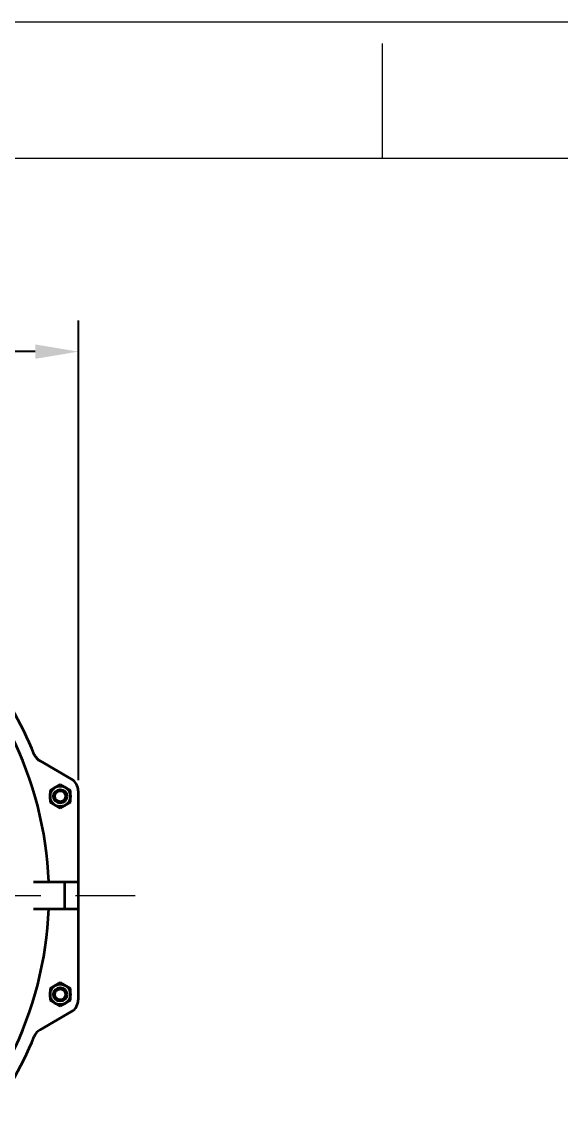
# Model space of a CAD drawing. Header units: inches. Extents: x -403 to 7, y 1 to 290.
# Drawn here: x -144.2 to -113, y 225.9 to 289.7 of the extents above; entities that cross this region are included whole.
import ezdxf
from ezdxf.enums import TextEntityAlignment as Align

# ---------------------------------------------------------------- set-up
doc = ezdxf.new("R2010")
doc.units = ezdxf.units.IN
doc.header["$MEASUREMENT"] = 0
doc.linetypes.add('点画线', pattern=[16, 10, -2, 2, -2])
doc.layers.add('Title Block', color=7, linetype='Continuous')
doc.layers.add('中心线层', color=1, linetype='点画线', lineweight=18)
doc.layers.add('粗实线层', color=7, linetype='Continuous', lineweight=35)
doc.styles.add('ACANSTS', font='romans.shx', dxfattribs={"height": 1})
doc.styles.add('Roman', font='romans')
doc.styles.get("Standard").update_dxf_attribs({"font": 'arial.ttf'})
doc.dimstyles.new('STANDARD 2 PLCS', dxfattribs={"dimtxt": 0.125, "dimasz": 0.18, "dimexe": 0.18, "dimexo": 0.0625, "dimgap": 0.09, "dimtad": 0, "dimtih": 1, "dimtoh": 1, "dimzin": 4, "dimdsep": 46, "dimtxsty": 'Standard', "dimcen": 0.09, "dimaunit": 1, "dimadec": 0, "dimazin": 1, "dimtfac": 1, "dimtofl": 0, "dimtmove": 1, "dimatfit": 3, "dimfxl": 1, "dimtolj": 1, "dimtzin": 4, "dimarcsym": 0})

# ---------------------------------------------------------------- blocks, each defined once
blk = doc.blocks.new('*D166')
at = {"color": 0, "lineweight": -2, "transparency": 16777216}
for p, q in [((-185.847, 245.891), (-185.847, 272.473)), ((-140.965, 245.877), (-140.965, 272.473)), ((-183.347, 270.673), (-167.53, 270.673)), ((-143.465, 270.673), (-159.324, 270.673))]:
    blk.add_line(p, q, dxfattribs=at)
at = {"color": 0, "transparency": 16777216}
for points in [[(-183.347, 271.089), (-183.347, 270.256), (-185.847, 270.673)], [(-143.465, 271.089), (-143.465, 270.256), (-140.965, 270.673)]]:
    blk.add_solid(points, dxfattribs=at)
at = {"layer": 'Defpoints', "color": 0, "transparency": 16777216}
for p in [(-140.965, 270.673), (-185.847, 245.266), (-140.965, 245.252)]:
    blk.add_point(p, dxfattribs=at)
at = {"color": 0, "transparency": 16777216, "insert": (-163.427, 270.673), "char_height": 1.875, "attachment_point": 5}
blk.add_mtext('\\A1;44.88', dxfattribs=at)
blk = doc.blocks.new('LONE STAR BLOWER TITLE BLOCK (SIZE A)')
at = {"layer": 'Title Block', "lineweight": 15}
for p, q in [((23.625, 18), (0, 18)), ((17.7188, 17.5), (17.7188, 17.9219)), ((23.125, 17.5), (0.5, 17.5)), ((23.125, 17.5), (0.5, 17.5))]:
    blk.add_line(p, q, dxfattribs=at)
at = {"layer": 'Title Block', "lineweight": 15, "style": 'ACANSTS'}
for tag, p, height in [('DRAWN_DATE', (15.5145, 2.2938), 0.135), ('DRAWN_BY', (14.3692, 2.2855), 0.135), ('DRAWING_SUBTITLE', (17.5134, 1.9768), 0.2025), ('CHECKED_BY', (14.3914, 1.9397), 0.135), ('CHECK_DATE', (15.4958, 1.9404), 0.135), ('ENGINEER', (14.3854, 1.6081), 0.135), ('DRAWING_SUBTITLE', (17.5109, 1.5494), 0.2025), ('ENG_DATE', (15.4868, 1.6029), 0.135), ('MANUFACTURING', (14.3811, 1.2706), 0.135), ('MFG_DATE', (15.4879, 1.2695), 0.135), ('CONTROL', (14.3811, 0.9331), 0.135), ('CONTROL_DATE', (15.4879, 0.932), 0.135), ('CAGE_CODE', (17.7275, 0.9163), 0.135), ('MODEL_FILE_NAME', (8.2952, 0.6111), 0.135), ('APPROVED_BY', (14.3698, 0.5685), 0.135), ('APPROVAL_DATE', (15.4796, 0.5615), 0.135)]:
    blk.add_attdef(tag, p, '', height=height, dxfattribs=at)
at = {"layer": 'Title Block', "lineweight": 15, "style": 'Roman', "flags": 8}
for tag, height, p in [('DWG_NUMBER', 0.2812, (18.9096, 1.1474)), ('SCALE', 0.135, (17.9035, 0.7041)), ('SHEETNUMBER', 0.135, (21.2556, 0.7041)), ('TOTA_SHEETS', 0.135, (21.8939, 0.7016))]:
    blk.add_attdef(tag, text='', height=height, dxfattribs=at).set_placement(p, align=Align.TOP_LEFT)
at = {"layer": 'Title Block', "lineweight": 15, "style": 'ACANSTS'}
blk.add_attdef('REVISION', text='', height=0.135, dxfattribs=at).set_placement((22.8495, 0.8933), align=Align.CENTER)

msp = doc.modelspace()

# ---------------------------------------------------------------- linework, layer by layer
for p, q in [((-144.175, 248.815), (-144.265, 248.992)), ((-144.087, 248.638), (-144.175, 248.815)), ((-144.001, 248.459), (-144.087, 248.638)), ((-143.917, 248.28), (-144.001, 248.459)), ((-143.834, 248.099), (-143.917, 248.28)), ((-143.753, 247.919), (-143.834, 248.099)), ((-143.673, 247.737), (-143.753, 247.919)), ((-143.596, 247.554), (-143.673, 247.737)), ((-143.519, 247.371), (-143.596, 247.554)), ((-143.185, 246.988), (-143.519, 247.371)), ((-143.519, 247.371), (-143.513, 247.355)), ((-143.185, 246.988), (-143.519, 247.371)), ((-143.513, 247.355), (-143.506, 247.34)), ((-143.506, 247.34), (-143.498, 247.324)), ((-143.498, 247.324), (-143.49, 247.309)), ((-143.49, 247.309), (-143.482, 247.293)), ((-143.482, 247.293), (-143.474, 247.278)), ((-143.474, 247.278), (-143.465, 247.264)), ((-143.465, 247.264), (-143.456, 247.249)), ((-143.456, 247.249), (-143.447, 247.234)), ((-143.447, 247.234), (-143.437, 247.22)), ((-143.437, 247.22), (-143.427, 247.206)), ((-143.427, 247.206), (-143.417, 247.192)), ((-143.417, 247.192), (-143.406, 247.179)), ((-143.406, 247.179), (-143.395, 247.165)), ((-143.395, 247.165), (-143.384, 247.152)), ((-143.384, 247.152), (-143.372, 247.139)), ((-143.372, 247.139), (-143.361, 247.127)), ((-143.361, 247.127), (-143.348, 247.114)), ((-143.348, 247.114), (-143.336, 247.102)), ((-143.336, 247.102), (-143.324, 247.09)), ((-143.324, 247.09), (-143.311, 247.079)), ((-143.311, 247.079), (-143.298, 247.068)), ((-143.298, 247.068), (-143.284, 247.057)), ((-143.284, 247.057), (-143.271, 247.046)), ((-143.271, 247.046), (-143.257, 247.036)), ((-143.257, 247.036), (-143.243, 247.026)), ((-143.243, 247.026), (-143.229, 247.016)), ((-143.229, 247.016), (-143.214, 247.006)), ((-143.214, 247.006), (-143.2, 246.997)), ((-143.2, 246.997), (-143.185, 246.988)), ((-141.359, 245.934), (-143.185, 246.988)), ((-141.336, 245.92), (-141.359, 245.934)), ((-141.359, 245.934), (-141.359, 245.934)), ((-141.312, 245.905), (-141.336, 245.92)), ((-141.29, 245.89), (-141.312, 245.905)), ((-141.268, 245.873), (-141.29, 245.89)), ((-141.247, 245.856), (-141.268, 245.873)), ((-141.226, 245.838), (-141.247, 245.856)), ((-141.206, 245.819), (-141.226, 245.838)), ((-141.186, 245.799), (-141.206, 245.819)), ((-141.168, 245.779), (-141.186, 245.799)), ((-141.15, 245.759), (-141.168, 245.779)), ((-141.132, 245.737), (-141.15, 245.759)), ((-141.116, 245.715), (-141.132, 245.737)), ((-141.1, 245.693), (-141.116, 245.715)), ((-141.085, 245.67), (-141.1, 245.693)), ((-141.071, 245.646), (-141.085, 245.67)), ((-141.058, 245.622), (-141.071, 245.646)), ((-141.045, 245.598), (-141.058, 245.622)), ((-141.033, 245.573), (-141.045, 245.598)), ((-141.023, 245.547), (-141.033, 245.573)), ((-141.013, 245.522), (-141.023, 245.547)), ((-141.004, 245.496), (-141.013, 245.522)), ((-140.996, 245.47), (-141.004, 245.496)), ((-140.989, 245.443), (-140.996, 245.47)), ((-140.983, 245.416), (-140.989, 245.443)), ((-140.977, 245.389), (-140.983, 245.416)), ((-140.973, 245.362), (-140.977, 245.389)), ((-140.97, 245.335), (-140.973, 245.362)), ((-140.967, 245.307), (-140.97, 245.335)), ((-140.966, 245.28), (-140.967, 245.307)), ((-140.965, 245.252), (-140.966, 245.28)), ((-140.965, 243.12), (-140.965, 245.252)), ((-140.965, 245.252), (-140.965, 245.252)), ((-140.965, 239.998), (-140.965, 243.12)), ((-140.965, 243.12), (-140.965, 243.12)), ((-140.965, 238.424), (-140.965, 239.998)), ((-140.965, 233.17), (-140.965, 238.424)), ((-140.965, 238.424), (-140.965, 238.424)), ((-141.013, 232.9), (-141.004, 232.926)), ((-141.004, 232.926), (-140.996, 232.953)), ((-140.996, 232.953), (-140.989, 232.979)), ((-140.989, 232.979), (-140.983, 233.006)), ((-140.983, 233.006), (-140.977, 233.033)), ((-140.977, 233.033), (-140.973, 233.06)), ((-140.973, 233.06), (-140.97, 233.087)), ((-140.97, 233.087), (-140.967, 233.115)), ((-140.967, 233.115), (-140.966, 233.142)), ((-140.966, 233.142), (-140.965, 233.17)), ((-140.965, 233.17), (-140.965, 233.17)), ((-143.185, 231.434), (-141.359, 232.488)), ((-141.359, 232.488), (-141.336, 232.502)), ((-141.359, 232.488), (-141.359, 232.488)), ((-141.336, 232.502), (-141.312, 232.517)), ((-141.312, 232.517), (-141.29, 232.533)), ((-141.29, 232.533), (-141.268, 232.549)), ((-141.268, 232.549), (-141.247, 232.566)), ((-141.247, 232.566), (-141.226, 232.584)), ((-141.226, 232.584), (-141.206, 232.603)), ((-141.206, 232.603), (-141.186, 232.623)), ((-141.186, 232.623), (-141.168, 232.643)), ((-141.168, 232.643), (-141.15, 232.663)), ((-141.15, 232.663), (-141.132, 232.685)), ((-141.132, 232.685), (-141.116, 232.707)), ((-141.116, 232.707), (-141.1, 232.729)), ((-141.1, 232.729), (-141.085, 232.752)), ((-141.085, 232.752), (-141.071, 232.776)), ((-141.071, 232.776), (-141.058, 232.8)), ((-141.058, 232.8), (-141.045, 232.824)), ((-141.045, 232.824), (-141.033, 232.849)), ((-141.033, 232.849), (-141.023, 232.875)), ((-141.023, 232.875), (-141.013, 232.9)), ((-143.578, 230.91), (-143.519, 231.051)), ((-143.513, 231.067), (-143.519, 231.051)), ((-143.506, 231.082), (-143.513, 231.067)), ((-143.498, 231.098), (-143.506, 231.082)), ((-143.49, 231.113), (-143.498, 231.098)), ((-143.482, 231.129), (-143.49, 231.113)), ((-143.474, 231.144), (-143.482, 231.129)), ((-143.465, 231.159), (-143.474, 231.144)), ((-143.456, 231.173), (-143.465, 231.159)), ((-143.447, 231.188), (-143.456, 231.173)), ((-143.437, 231.202), (-143.447, 231.188)), ((-143.427, 231.216), (-143.437, 231.202)), ((-143.417, 231.23), (-143.427, 231.216)), ((-143.406, 231.243), (-143.417, 231.23)), ((-143.395, 231.257), (-143.406, 231.243)), ((-143.384, 231.27), (-143.395, 231.257)), ((-143.372, 231.283), (-143.384, 231.27)), ((-143.361, 231.295), (-143.372, 231.283)), ((-143.348, 231.308), (-143.361, 231.295)), ((-143.336, 231.32), (-143.348, 231.308)), ((-143.324, 231.332), (-143.336, 231.32)), ((-143.311, 231.343), (-143.324, 231.332)), ((-143.298, 231.354), (-143.311, 231.343)), ((-143.284, 231.365), (-143.298, 231.354)), ((-143.271, 231.376), (-143.284, 231.365)), ((-143.257, 231.387), (-143.271, 231.376)), ((-143.243, 231.397), (-143.257, 231.387)), ((-143.229, 231.406), (-143.243, 231.397)), ((-143.214, 231.416), (-143.229, 231.406)), ((-143.2, 231.425), (-143.214, 231.416)), ((-143.185, 231.434), (-143.2, 231.425)), ((-143.821, 230.351), (-143.759, 230.49)), ((-143.759, 230.49), (-143.697, 230.63)), ((-143.697, 230.63), (-143.637, 230.77)), ((-143.637, 230.77), (-143.578, 230.91)), ((-144.147, 229.663), (-144.08, 229.799)), ((-144.08, 229.799), (-144.014, 229.937)), ((-144.014, 229.937), (-143.949, 230.074)), ((-143.949, 230.074), (-143.884, 230.212)), ((-143.884, 230.212), (-143.821, 230.351)), ((-144.285, 229.391), (-144.216, 229.526)), ((-144.216, 229.526), (-144.147, 229.663))]:
    msp.add_line(p, q)
at = {"layer": '中心线层'}
msp.add_line((-189.13, 239.211), (-137.683, 239.211), dxfattribs=at)
at = {"layer": '粗实线层'}
for p, q in [((-141.359, 245.934), (-143.185, 246.988)), ((-142.015, 245.625), (-142.606, 245.284)), ((-142.606, 245.284), (-142.606, 244.602)), ((-141.425, 245.284), (-142.015, 245.625)), ((-141.425, 244.602), (-141.425, 245.284)), ((-140.965, 233.17), (-140.965, 245.252)), ((-142.606, 244.602), (-142.015, 244.261)), ((-142.015, 244.261), (-141.425, 244.602)), ((-143.566, 239.998), (-140.965, 239.998)), ((-141.753, 238.424), (-141.753, 239.998)), ((-143.566, 238.424), (-140.965, 238.424)), ((-142.015, 234.161), (-142.606, 233.82)), ((-142.606, 233.82), (-142.606, 233.138)), ((-141.425, 233.82), (-142.015, 234.161)), ((-141.425, 233.138), (-141.425, 233.82)), ((-142.606, 233.138), (-142.015, 232.797)), ((-142.015, 232.797), (-141.425, 233.138)), ((-141.425, 233.479), (-141.421, 233.479)), ((-143.185, 231.434), (-141.359, 232.488))]:
    msp.add_line(p, q, dxfattribs=at)
for centre, radius in [((-142.015, 244.943), 0.591), ((-142.015, 244.943), 0.394), ((-142.015, 244.943), 0.315), ((-142.015, 233.479), 0.591), ((-142.015, 233.479), 0.394), ((-142.015, 233.479), 0.315)]:
    msp.add_circle(centre, radius, dxfattribs=at)
for centre, radius, start, end in [((-163.406, 239.211), 21.496, 22.31021, 38.16643), ((-163.406, 239.211), 20.74, 2.17582, 26.64031), ((-142.791, 247.67), 0.787, 202.31027, 239.99998), ((-141.753, 245.252), 0.787, 0, 60), ((-142.015, 244.943), 0.594, 113.50508, 125.29601), ((-142.015, 244.943), 0.594, 54.62313, 66.17696), ((-142.015, 244.943), 0.594, 174.47388, 185.94657), ((-142.015, 244.943), 0.594, 234.49273, 245.53237), ((-142.015, 244.943), 0.594, 294.03356, 305.51215), ((-163.406, 239.211), 20.74, 333.35969, 357.82418), ((-142.015, 233.479), 0.594, 113.50508, 125.29601), ((-142.015, 233.479), 0.594, 54.62313, 66.17696), ((-142.015, 233.479), 0.594, 174.47388, 185.94657), ((-142.015, 233.479), 0.594, 234.49273, 245.53237), ((-142.015, 233.479), 0.594, 294.03356, 305.51215), ((-142.015, 233.479), 0.594, 353.44588, 5.33188), ((-141.753, 233.17), 0.787, 300, 360), ((-163.406, 239.211), 21.496, 321.83357, 337.68979), ((-142.791, 230.752), 0.787, 119.99998, 157.68985)]:
    msp.add_arc(centre, radius, start, end, dxfattribs=at)

# ---------------------------------------------------------------- block references
at = {"xscale": 15.78485726365457, "yscale": 15.78485726365457, "zscale": 15.78485726365457}
msp.add_blockref('LONE STAR BLOWER TITLE BLOCK (SIZE A)', (-403.038, 5.616), dxfattribs=at)

# ---------------------------------------------------------------- dimensions: what is measured, and where the dimension line sits
dim = msp.add_linear_dim(base=(-140.965, 270.673), p1=(-185.847, 245.266), p2=(-140.965, 245.252), dimstyle='STANDARD 2 PLCS', override={"dimscale": 10, "dimtxt": 0.1875, "dimasz": 0.25})
dim.commit()
dim.dimension.update_dxf_attribs({"geometry": '*D166', "text_midpoint": (-163.427, 270.673), "dimtype": 160})

doc.saveas('drawing.dxf')
